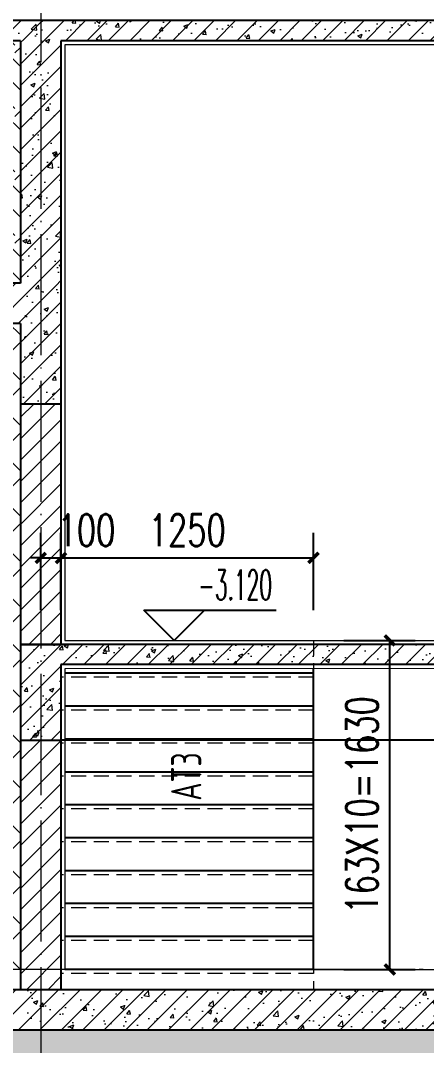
# Model space of a CAD drawing. Extents: x -1712635 to -854203, y -534641 to -21985.
# Drawn here: x -1006833 to -1004824, y -87352 to -82275 of the extents above; entities that cross this region are included whole.
import ezdxf

# ---------------------------------------------------------------- set-up
doc = ezdxf.new("R2010")
doc.units = 0
doc.header["$LTSCALE"] = 1000
doc.linetypes.add('DOTE', pattern=[2.42, 2, -0.2, 0.02, -0.2])
doc.linetypes.add('HIDDEN', pattern=[0.375, 0.25, -0.125])
doc.layers.get('0').update_dxf_attribs({"linetype": 'CONTINUOUS'})
doc.layers.get('Defpoints').update_dxf_attribs({"linetype": 'CONTINUOUS'})
for name, color, linetype in [('DIM_ELEV', 3, 'CONTINUOUS'), ('PUB_TEXT', 2, 'CONTINUOUS'), ('TEXT', 2, 'CONTINUOUS'), ('WALL', 2, 'CONTINUOUS'), ('尺寸标注', 86, 'CONTINUOUS'), ('看线', 251, 'CONTINUOUS')]:
    doc.layers.add(name, color=color, linetype=linetype)
for name, color, linetype, lineweight in [('DOTE', 19, 'DOTE', 9), ('PUB_HATCH', 8, 'CONTINUOUS', 9), ('STAIR', 2, 'CONTINUOUS', 18), ('内粉刷', 37, 'CONTINUOUS', 9), ('填充', 251, 'CONTINUOUS', 5)]:
    doc.layers.add(name, color=color, linetype=linetype, lineweight=lineweight)
doc.styles.add('_TCH_DIM', font='SIMPLEX.shx', dxfattribs={"width": 0.7, "bigfont": 'GBCBIG.shx'})
doc.styles.add('_TCH_DIM_T3', font='SIMPLEX', dxfattribs={"width": 0.705882, "bigfont": 'GBCBIG'})
doc.styles.add('TSSD_REIN', font='tssdeng.shx', dxfattribs={"width": 0.7, "height": 300, "bigfont": 'tssdchn.shx'})
doc.dimstyles.new('_TCH_ARCH&&50', dxfattribs={"dimtxt": 157.5, "dimasz": 50, "dimexe": 125, "dimexo": 150, "dimgap": 58.75, "dimtad": 1, "dimdec": 0, "dimzin": 0, "dimdsep": 46, "dimtxsty": '_TCH_DIM_T3', "dimblk": 'ARCHTICK', "dimcen": 0.09, "dimclrt": 7, "dimazin": 0, "dimtfac": 1, "dimtdec": 0, "dimtix": 1, "dimtmove": 2, "dimatfit": 3, "dimldrblk": 'ARCHTICK', "dimfxl": 0, "dimtolj": 1, "dimtzin": 0, "dimarcsym": 0})
pattern_1 = [(45, (-1417220.55, -45916.55), (-53.033009, 53.033009), []), (50, (-1417220.55, -45916.55), (215.178055, -18.82564), [22.5, -247.5]), (355, (-1417220.55, -45916.55), (-41.6254, 225.65764), [18, -198]), (100.4514, (-1417202.62, -45918.12), (173.55281, 206.83186), [19.12206, -210.34263]), (46.1842, (-1417220.55, -45856.55), (320.17231, -49.6557), [33.75, -371.25]), (96.6356, (-1417193.87, -45860.7), (280.3988, 292.23536), [28.68309, -315.5139]), (351.1842, (-1417220.55, -45856.55), (280.39858, 292.23558), [27, -297]), (21, (-1417190.55, -45871.55), (179.072116, -120.78567), [22.5, -247.5]), (326, (-1417190.55, -45871.55), (72.9946, 217.54501), [18, -198]), (71.4514, (-1417175.63, -45881.61), (252.06679, 96.75915), [19.12206, -210.34263]), (37.5, (-1417220.55, -45916.55), (3.647957, 99.868156), [0, -195.6, 0, -201, 0, -198.75]), (7.5, (-1417220.55, -45916.55), (78.92086, 118.323514), [0, -114.6, 0, -191.1, 0, -75.75]), (327.5, (-1417287.45, -45916.55), (160.146731, -6.766462), [0, -75, 0, -234, 0, -310.5]), (317.5, (-1417317.45, -45916.55), (174.95585, 30.031495), [0, -97.5, 0, -155.4, 0, -220.5])]
pattern_2 = [(45, (-1417220.55, -45862.695), (-53.03303, 53.03303), [])]

# ---------------------------------------------------------------- blocks, each defined once
blk = doc.blocks.new('_ArchTick')
at = {"color": 0, "const_width": 0.35}
blk.add_lwpolyline([(-0.5, -0.5), (0.5, 0.5)], dxfattribs=at)
blk = doc.blocks.new('*D1339')
at = {"layer": 'Defpoints', "color": 0}
for p in [(-1005382.9, -84937.1), (-1006632.9, -85345.3), (-1005382.9, -85345.3)]:
    blk.add_point(p, dxfattribs=at)
at = {"layer": '尺寸标注', "color": 0, "lineweight": -2}
for p, q in [((-1006632.9, -85195.3), (-1006632.9, -84812.1)), ((-1005382.9, -85195.3), (-1005382.9, -84812.1)), ((-1006632.9, -84937.1), (-1005382.9, -84937.1))]:
    blk.add_line(p, q, dxfattribs=at)
at = {"layer": '尺寸标注', "color": 0, "lineweight": -2, "xscale": 50, "yscale": 50, "zscale": 50, "rotation": 180}
blk.add_blockref('_ArchTick', (-1006632.9, -84937.1), dxfattribs=at)
at = {"layer": '尺寸标注', "color": 0, "lineweight": -2, "xscale": 50, "yscale": 50, "zscale": 50}
blk.add_blockref('_ArchTick', (-1005382.9, -84937.1), dxfattribs=at)
at = {"layer": '尺寸标注', "color": 7, "insert": (-1006007.9, -84799.6), "char_height": 157.5, "attachment_point": 5, "style": '_TCH_DIM_T3'}
blk.add_mtext('\\A1;1250', dxfattribs=at)
blk = doc.blocks.new('*D1340')
at = {"layer": 'Defpoints', "color": 0}
for p in [(-1006632.9, -84937.1), (-1006732.8, -85345.3), (-1006632.9, -85345.3)]:
    blk.add_point(p, dxfattribs=at)
at = {"layer": '尺寸标注', "color": 0, "lineweight": -2}
for p, q in [((-1006732.8, -85195.3), (-1006732.8, -84812.1)), ((-1006632.9, -85195.3), (-1006632.9, -84812.1)), ((-1006732.8, -84937.1), (-1006782.8, -84937.1)), ((-1006732.8, -84937.1), (-1006632.9, -84937.1)), ((-1006632.9, -84937.1), (-1006582.9, -84937.1))]:
    blk.add_line(p, q, dxfattribs=at)
at = {"layer": '尺寸标注', "color": 0, "lineweight": -2, "xscale": 50, "yscale": 50, "zscale": 50}
blk.add_blockref('_ArchTick', (-1006732.8, -84937.1), dxfattribs=at)
at = {"layer": '尺寸标注', "color": 0, "lineweight": -2, "xscale": 50, "yscale": 50, "zscale": 50, "rotation": 180}
blk.add_blockref('_ArchTick', (-1006632.9, -84937.1), dxfattribs=at)
at = {"layer": '尺寸标注', "color": 7, "insert": (-1006506.6, -84799.6), "char_height": 157.5, "attachment_point": 5, "style": '_TCH_DIM_T3'}
blk.add_mtext('\\A1;100', dxfattribs=at)
blk = doc.blocks.new('*D1341')
at = {"layer": 'Defpoints', "color": 0}
for p in [(-1005382.9, -85345.3), (-1005005.5, -85345.3), (-1005382.9, -86975.3)]:
    blk.add_point(p, dxfattribs=at)
at = {"layer": '尺寸标注', "color": 0, "lineweight": -2}
for p, q in [((-1005232.9, -85345.3), (-1004880.5, -85345.3)), ((-1005005.5, -86975.3), (-1005005.5, -85345.3)), ((-1005232.9, -86975.3), (-1004880.5, -86975.3))]:
    blk.add_line(p, q, dxfattribs=at)
at = {"layer": '尺寸标注', "color": 0, "lineweight": -2, "xscale": 50, "yscale": 50, "zscale": 50}
for p, rotation in [((-1005005.5, -85345.3), 90), ((-1005005.5, -86975.3), 270)]:
    blk.add_blockref('_ArchTick', p, dxfattribs=dict(at, rotation=rotation))
at = {"layer": '尺寸标注', "color": 7, "insert": (-1005143, -86160.3), "char_height": 157.5, "attachment_point": 5, "rotation": 90, "style": '_TCH_DIM_T3'}
blk.add_mtext('\\A1;163X10=1630', dxfattribs=at)

msp = doc.modelspace()

# ---------------------------------------------------------------- hatches: boundary and pattern name
at = {"layer": 'PUB_HATCH'}
h = msp.add_hatch(dxfattribs=at)
h.set_pattern_fill('钢筋混凝土', color=256, scale=30, style=0)
h.set_pattern_definition(pattern_1)
h.paths.add_polyline_path([(-1006732.36, -82341.8), (-1006731.5, -82275.14), (-1009332.79, -82275.14), (-1009132.79, -82375.14), (-1006832.79, -82375.14)])
h = msp.add_hatch(dxfattribs=at)
h.set_pattern_fill('钢筋混凝土', color=256, scale=30, style=0)
h.set_pattern_definition(pattern_1)
h.paths.add_polyline_path([(-1003932.43, -82341.8), (-1003931.57, -82275.14), (-1006731.5, -82275.14), (-1006732.36, -82341.8), (-1006632.79, -82375.14), (-1004032.86, -82375.14)])
h = msp.add_hatch(dxfattribs=at)
h.set_pattern_fill('钢筋混凝土', color=256, scale=30, style=0)
h.set_pattern_definition(pattern_1)
h.paths.add_polyline_path([(-1006732.36, -82341.8), (-1006832.79, -82375.14), (-1006832.71, -83575.34), (-1006766.04, -83642), (-1006632.71, -83575.33), (-1006632.79, -82375.14)])
h = msp.add_hatch(dxfattribs=at)
h.set_pattern_fill('钢筋混凝土', color=256, scale=30, style=0)
h.set_pattern_definition(pattern_1)
h.paths.add_polyline_path([(-1006766.04, -83642), (-1006832.71, -83575.34), (-1009232.79, -83575.34), (-1009232.79, -83708.67), (-1009132.79, -83775.34), (-1006832.7, -83775.34)])
h = msp.add_hatch(dxfattribs=at)
h.set_pattern_fill('钢筋混凝土', color=256, scale=30, style=0)
h.set_pattern_definition(pattern_1)
h.paths.add_polyline_path([(-1006766.04, -83642), (-1006832.7, -83775.34), (-1006832.67, -84175.26), (-1006632.67, -84175.25), (-1006632.71, -83575.33)])
h = msp.add_hatch(dxfattribs=at)
h.set_pattern_fill('普通砖', color=256, scale=30, style=0)
h.set_pattern_definition(pattern_2)
h.paths.add_polyline_path([(-1006632.67, -84175.26), (-1006832.67, -84175.26), (-1006832.69, -85365.34), (-1006632.69, -85365.34)])
h = msp.add_hatch(dxfattribs=at)
h.set_pattern_fill('钢筋混凝土', color=256, scale=30, style=0)
h.set_pattern_definition(pattern_1)
h.paths.add_polyline_path([(-1004032.71, -85465.34), (-1003832.86, -85365.34), (-1006832.81, -85365.34), (-1006632.8, -85465.34)])
h = msp.add_hatch(dxfattribs=at)
h.set_pattern_fill('钢筋混凝土', color=256, scale=30, style=0)
h.set_pattern_definition(pattern_1)
h.paths.add_polyline_path([(-1006632.8, -85465.34), (-1006832.81, -85365.34), (-1006832.79, -85840.54), (-1006632.79, -85840.54)])
h = msp.add_hatch(dxfattribs=at)
h.set_pattern_fill('普通砖', color=256, scale=30, style=0)
h.set_pattern_definition(pattern_2)
h.paths.add_polyline_path([(-1006632.69, -85365.33), (-1006832.69, -85365.32), (-1006832.69, -85365.33), (-1006632.69, -85365.34)])
h = msp.add_hatch(dxfattribs=at)
h.set_pattern_fill('普通砖', color=256, scale=30, style=0)
h.set_pattern_definition(pattern_2)
h.paths.add_polyline_path([(-1006832.69, -85365.33), (-1006632.69, -85365.34), (-1006632.69, -85365.33), (-1006832.69, -85365.32)])
h = msp.add_hatch(dxfattribs=at)
h.set_pattern_fill('普通砖', color=256, scale=30, style=0)
h.set_pattern_definition(pattern_2)
h.paths.add_polyline_path([(-1006632.71, -85840.54), (-1006832.71, -85840.53), (-1006832.79, -87075.34), (-1006632.79, -87075.34)])
h = msp.add_hatch(dxfattribs=at)
h.set_pattern_fill('钢筋混凝土', color=256, scale=30, style=0)
h.set_pattern_definition(pattern_1)
h.paths.add_polyline_path([(-1006732.79, -87275.34), (-1006732.79, -87075.34), (-1010789.39, -87075.34), (-1010789.39, -87275.34)])
h = msp.add_hatch(dxfattribs=at)
h.set_pattern_fill('钢筋混凝土', color=256, scale=30, style=0)
h.set_pattern_definition(pattern_1)
h.paths.add_polyline_path([(-1003932.85, -87275.34), (-1003932.85, -87075.34), (-1006732.79, -87075.34), (-1006732.79, -87275.34)])
at = {"layer": '填充'}
h = msp.add_hatch(dxfattribs=at)
h.set_pattern_fill('EARTH', color=250, scale=70, angle=45, style=0)
h.set_pattern_definition([(45, (-1806659.1, -468839.6), (0, 314.308964), [222.25, -222.25]), (45, (-1806718.04, -468780.67), (0, 314.308964), [222.25, -222.25]), (45, (-1806776.97, -468721.73), (0, 314.308964), [222.25, -222.25]), (135, (-1806776.97, -468682.45), (-314.308964, 0), [222.25, -222.25]), (135, (-1806718.04, -468623.51), (-314.308964, 0), [222.25, -222.25]), (135, (-1806659.1, -468564.58), (-314.308964, 0), [222.25, -222.25])])
edge = h.paths.add_edge_path()
edge.add_line((-1010789.01, -82375.35), (-1010789.78, -83575.34))
edge.add_line((-1010789.39, -83575.34), (-1006832.75, -83572.84))
edge.add_line((-1006832.75, -83572.84), (-1006832.75, -82377.64))
edge.add_line((-1006832.75, -82377.64), (-1010789.39, -82375.35))
h = msp.add_hatch(dxfattribs=at)
h.set_pattern_fill('ANSI37', color=196, scale=100, style=0)
h.set_pattern_definition([(45, (-998732.8, -77115.3), (-112.2532, 112.2532), []), (135, (-998732.8, -77115.3), (-112.2532, -112.2532), [])])
h.paths.add_polyline_path([(-1010789.39, -83775.34), (-1010789.39, -86975.34), (-1006832.8, -86975.56), (-1006832.8, -83775.34), (-1009132.79, -83775.34)])
h = msp.add_hatch(dxfattribs=at)
h.set_pattern_fill('EARTH', color=250, scale=50, angle=45, style=0)
h.set_pattern_definition([(45, (-1162427.88, 49808.73), (0, 224.5064), [158.75, -158.75]), (45, (-1162469.97, 49850.82), (0, 224.5064), [158.75, -158.75]), (45, (-1162512.07, 49892.92), (0, 224.5064), [158.75, -158.75]), (135, (-1162512.07, 49920.98), (-224.5064, 0), [158.75, -158.75]), (135, (-1162469.97, 49963.08), (-224.5064, 0), [158.75, -158.75]), (135, (-1162427.88, 50005.17), (-224.5064, 0), [158.75, -158.75])])
h.paths.add_polyline_path([(-995660.61, -87825.24), (-995660.61, -87274.99), (-1010839.46, -87274.99), (-1010839.46, -87825.24)])

# ---------------------------------------------------------------- linework, layer by layer
at = {"layer": 'DIM_ELEV', "color": 6}
for p, q in [((-1006073.19, -85345.34), (-1006223.19, -85195.34)), ((-1006223.19, -85195.34), (-1005567.19, -85195.34)), ((-1006073.19, -85345.34), (-1005923.19, -85195.34))]:
    msp.add_line(p, q, dxfattribs=at)
at = {"layer": 'DOTE', "linetype": 'DOTE', "ltscale": 0.3}
msp.add_line((-1006732.79, -77525.31), (-1006732.79, -87938.85), dxfattribs=at)
at = {"layer": 'DOTE', "linetype": 'DOTE'}
msp.add_line((-995380.61, -86975.34), (-1011107.39, -86975.34), dxfattribs=at)
at = {"layer": 'STAIR', "linetype": 'HIDDEN', "ltscale": 0.3}
for points in [[(-1005382.86, -85345.34), (-1005382.86, -87075.34)], [(-1005382.86, -85528.34), (-1006632.86, -85528.34)], [(-1005382.86, -85691.34), (-1006632.86, -85691.34)], [(-1005382.86, -85854.34), (-1006632.86, -85854.34)], [(-1005382.86, -86017.34), (-1006632.86, -86017.34)], [(-1005382.86, -86180.34), (-1006632.86, -86180.34)], [(-1005382.86, -86343.34), (-1006632.86, -86343.34)], [(-1005382.86, -86506.34), (-1006632.86, -86506.34)], [(-1005382.86, -86669.34), (-1006632.86, -86669.34)], [(-1005382.86, -86832.34), (-1006632.86, -86832.34)], [(-1005382.86, -86995.34), (-1006632.86, -86995.34)]]:
    msp.add_lwpolyline(points, dxfattribs=at)
at = {"layer": 'TEXT', "color": 230}
msp.add_line((-1004032.86, -85840.25), (-1006632.79, -85840.31), dxfattribs=at)
at = {"layer": 'WALL'}
for p, q in [((-1006731.5, -82275.14), (-1009332.79, -82275.14)), ((-1003931.57, -82275.14), (-1006731.5, -82275.14)), ((-1006832.79, -82375.14), (-1009132.79, -82375.14)), ((-1006832.79, -82375.14), (-1006832.71, -83575.34)), ((-1006632.79, -82375.14), (-1006632.71, -83575.33)), ((-1004032.86, -82375.14), (-1006632.79, -82375.14)), ((-1006832.71, -83575.34), (-1009232.79, -83575.34)), ((-1006632.71, -83575.33), (-1006632.67, -84175.25)), ((-1006832.7, -83775.34), (-1009132.79, -83775.34)), ((-1006832.7, -83775.34), (-1006832.67, -84175.26)), ((-1006832.67, -84175.26), (-1006832.69, -85365.34)), ((-1006632.67, -84175.25), (-1006832.67, -84175.26)), ((-1006632.67, -84175.26), (-1006632.69, -85365.34)), ((-1003832.86, -85365.34), (-1006832.81, -85365.34)), ((-1006832.81, -85365.34), (-1006832.79, -85840.54)), ((-1006832.69, -85365.32), (-1006832.69, -85365.33)), ((-1006832.69, -85365.33), (-1006832.69, -85365.32)), ((-1006632.69, -85365.34), (-1006832.69, -85365.33)), ((-1006832.69, -85365.34), (-1006632.69, -85365.34)), ((-1006632.69, -85365.33), (-1006632.69, -85365.34)), ((-1006632.69, -85365.34), (-1006632.69, -85365.33)), ((-1004032.71, -85465.34), (-1006632.8, -85465.34)), ((-1006632.8, -85465.34), (-1006632.79, -85840.54)), ((-1006832.71, -85840.53), (-1006832.79, -87075.34)), ((-1006632.79, -85840.54), (-1006832.79, -85840.54)), ((-1006632.79, -85840.54), (-1006632.71, -85840.54)), ((-1006632.71, -85840.54), (-1006632.79, -87075.34)), ((-1006732.79, -87075.34), (-1010789.39, -87075.34)), ((-1003932.85, -87075.34), (-1006732.79, -87075.34)), ((-1006732.79, -87275.34), (-1010789.39, -87275.34)), ((-1003932.85, -87275.34), (-1006732.79, -87275.34))]:
    msp.add_line(p, q, dxfattribs=at)
at = {"layer": '内粉刷'}
for p, q in [((-1006612.77, -85345.34), (-1003832.91, -85345.34)), ((-1006612.77, -86975.34), (-1004052.86, -86975.34))]:
    msp.add_line(p, q, dxfattribs=at)
for points in [[(-1003977.91, -83265.34), (-1004052.86, -83265.34), (-1004052.86, -82395.14), (-1006612.77, -82395.91), (-1006612.77, -85345.33)], [(-1004052.86, -86975.34), (-1004052.86, -85485.35), (-1006612.77, -85486.12), (-1006612.77, -86975.34)]]:
    msp.add_lwpolyline(points, dxfattribs=at)
at = {"layer": '看线', "color": 32}
msp.add_line((-1005382.86, -86975.34), (-1005382.86, -85485.75), dxfattribs=at)
for points in [[(-1005382.86, -85508.34), (-1006612.77, -85508.34)], [(-1005382.86, -85671.34), (-1006612.77, -85671.34)], [(-1005382.86, -85834.34), (-1006612.77, -85834.34)], [(-1005382.86, -85997.34), (-1006612.77, -85997.34)], [(-1005382.86, -86160.34), (-1006612.77, -86160.34)], [(-1005382.86, -86323.34), (-1006612.77, -86323.34)], [(-1005382.86, -86486.34), (-1006612.77, -86486.34)], [(-1005382.86, -86649.34), (-1006612.77, -86649.34)], [(-1005382.86, -86812.34), (-1006612.77, -86812.34)], [(-1005382.86, -86975.34), (-1006612.77, -86975.34)]]:
    msp.add_lwpolyline(points, dxfattribs=at)

# ---------------------------------------------------------------- texts
at = {"layer": 'PUB_TEXT', "color": 6, "style": '_TCH_DIM', "width": 0.494118}
msp.add_text('-3.120', height=148.75, dxfattribs=at).set_placement((-1005953.19, -85145.29))
at = {"layer": 'TEXT', "color": 230, "style": 'TSSD_REIN', "width": 0.7}
msp.add_text('AT3', height=150, rotation=90, dxfattribs=at).set_placement((-1005937.92, -86139.22))

# ---------------------------------------------------------------- dimensions: what is measured, and where the dimension line sits
at = {"layer": '尺寸标注', "color": 106}
dim = msp.add_linear_dim(base=(-1006632.86, -84937.06), p1=(-1006732.79, -85345.34), p2=(-1006632.86, -85345.34), angle=0, dimstyle='_TCH_ARCH&&50', dxfattribs=at)
dim.commit()
dim.dimension.update_dxf_attribs({"geometry": '*D1340', "text_midpoint": (-1006506.65, -84799.56), "dimtype": 161})
dim = msp.add_aligned_dim(p1=(-1006632.86, -85345.34), p2=(-1005382.86, -85345.34), distance=408.28, dimstyle='_TCH_ARCH&&50', dxfattribs=at)
dim.commit()
dim.dimension.update_dxf_attribs({"geometry": '*D1339', "text_midpoint": (-1006007.86, -84799.56)})
dim = msp.add_aligned_dim(p1=(-1005382.86, -86975.34), p2=(-1005382.86, -85345.34), distance=-377.31, text='163X10=1630', dimstyle='_TCH_ARCH&&50', dxfattribs=at)
dim.commit()
dim.dimension.update_dxf_attribs({"geometry": '*D1341', "text_midpoint": (-1005143.05, -86160.34)})

doc.saveas('drawing.dxf')
